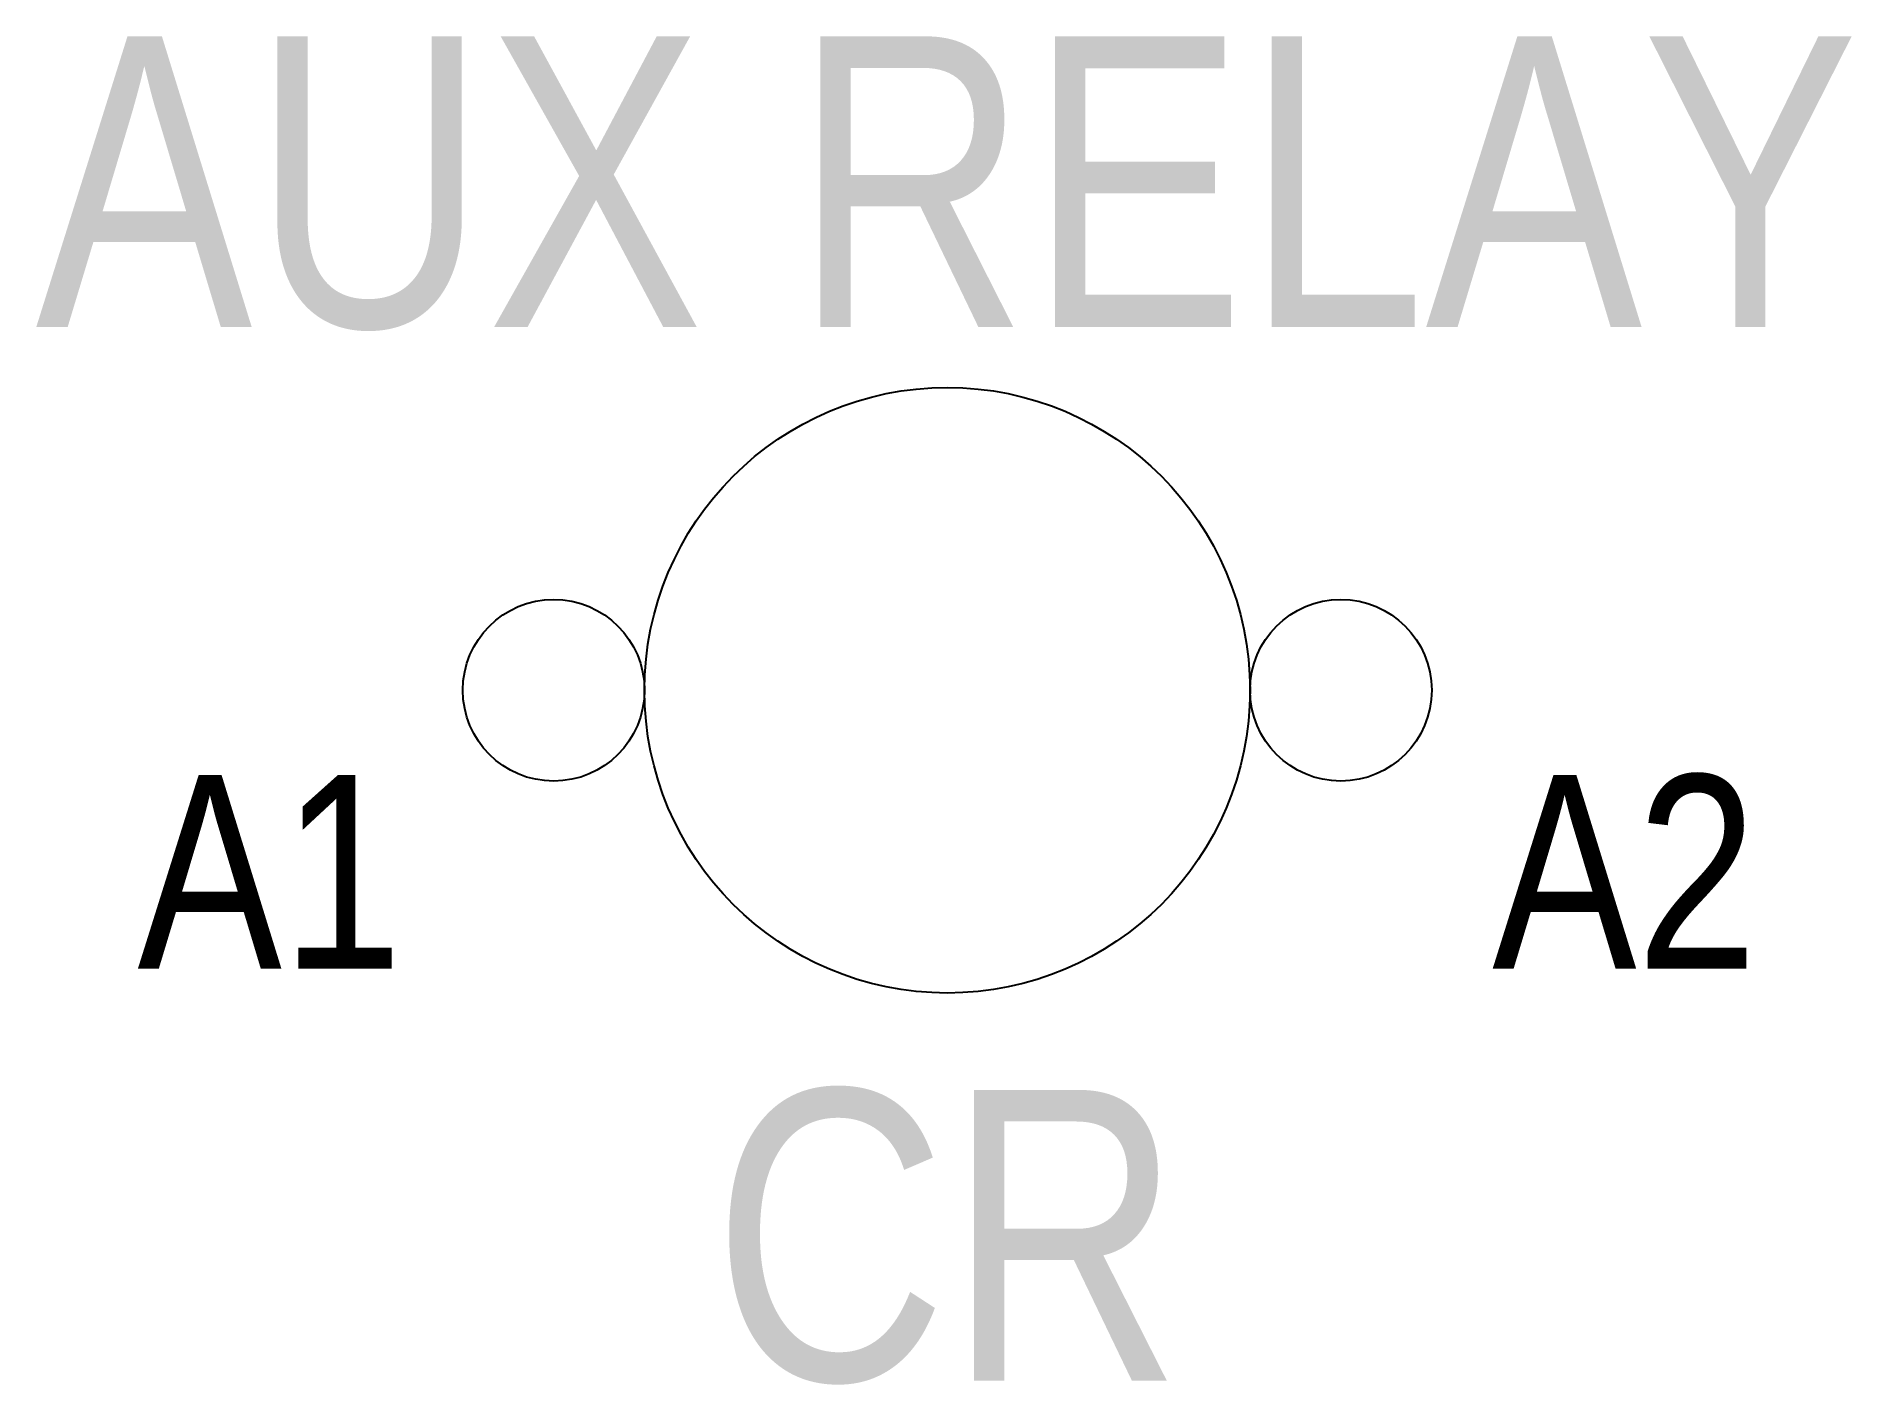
# Model space of a CAD drawing. Header units: inches. Extents: x -1.88 to 1.87, y -1.43 to 1.35.
import ezdxf
from ezdxf.enums import TextEntityAlignment as Align

# ---------------------------------------------------------------- set-up
doc = ezdxf.new("R2010")
doc.units = ezdxf.units.IN
doc.header["$MEASUREMENT"] = 0
for name, color, linetype in [('DESCCHILD', 20, 'Continuous'), ('DEVICE', 7, 'Continuous'), ('SYMB', 4, 'Continuous'), ('TAGS', 51, 'Continuous'), ('TEXT', 3, 'Continuous')]:
    doc.layers.add(name, color=color, linetype=linetype)
doc.styles.add('ARIEL', font='arial.ttf', dxfattribs={"width": 0.8, "height": 0.2})

# ---------------------------------------------------------------- blocks, each defined once
blk = doc.blocks.new('Relay')
at = {"layer": 'SYMB'}
for centre, radius in [((0, 0), 0.15625), ((-0.20312, 0), 0.04688), ((0.20313, 0), 0.04688)]:
    blk.add_circle(centre, radius, dxfattribs=at)
at = {"layer": 'DESCCHILD', "style": 'ARIEL', "width": 0.8}
for tag, p in [('DESC1', (0, 0.375)), ('DESC2', (0, 0.1875))]:
    blk.add_attdef(tag, text='', height=0.15, dxfattribs=at).set_placement(p, align=Align.CENTER)
at = {"layer": 'TAGS', "style": 'ARIEL', "width": 0.8}
blk.add_attdef('TAG', text='', height=0.15, dxfattribs=at).set_placement((0, -0.28125), align=Align.MIDDLE_CENTER)
at = {"layer": 'TEXT', "style": 'ARIEL', "width": 0.8}
blk.add_attdef('TERM01', text='', height=0.1, dxfattribs=at).set_placement((-0.28125, -0.09375), align=Align.MIDDLE_RIGHT)
blk.add_attdef('TERM02', text='', height=0.1, dxfattribs=at).set_placement((0.28125, -0.09375), align=Align.MIDDLE_LEFT)

msp = doc.modelspace()

# ---------------------------------------------------------------- block references
at = {"layer": 'DEVICE', "xscale": 4, "yscale": 4, "zscale": 4}
msp.add_blockref('Relay', (0, 0), dxfattribs=at).add_auto_attribs({'TAG': 'CR', 'DESC2': 'AUX RELAY', 'TERM01': 'A1', 'TERM02': 'A2'})

doc.saveas('drawing.dxf')
